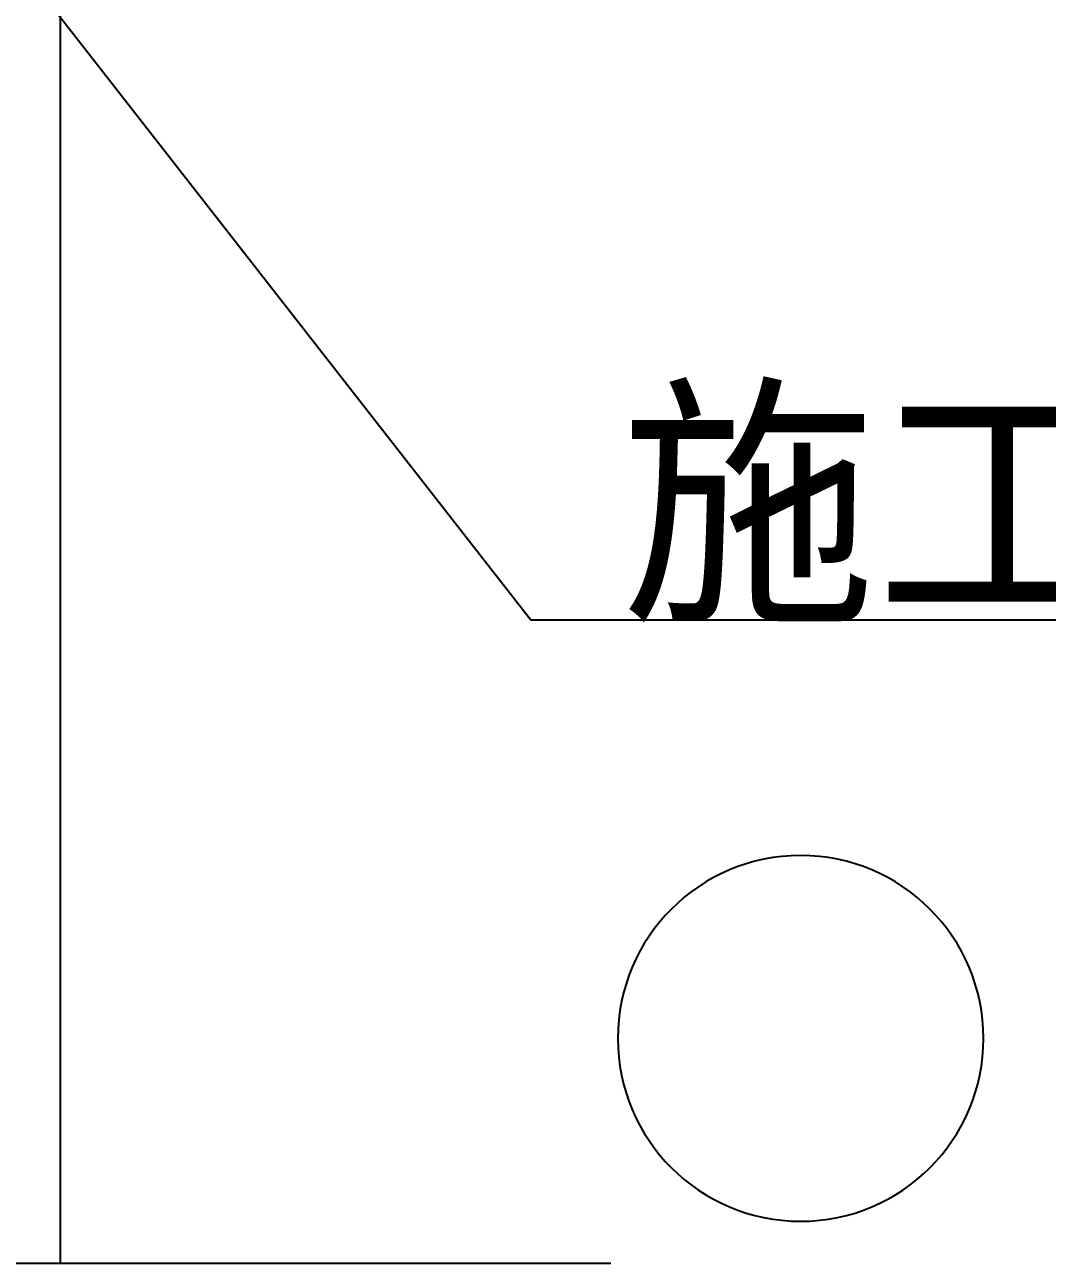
# Model space of a CAD drawing. Header units: metres. Extents: x -2 to 59071, y -2108 to 14272.
# Drawn here: x 55615 to 56398, y 8467 to 9416 of the extents above; entities that cross this region are included whole.
import ezdxf

# ---------------------------------------------------------------- set-up
doc = ezdxf.new("R2010")
doc.units = ezdxf.units.M
for name, color, linetype in [('DIM', 3, 'Continuous'), ('LAYER1', 254, 'Continuous'), ('PUB_DIM', 3, 'Continuous'), ('PUB_TEXT', 7, 'Continuous'), ('STAIR', 2, 'Continuous')]:
    doc.layers.add(name, color=color, linetype=linetype)

# ---------------------------------------------------------------- blocks, each defined once
blk = doc.blocks.new('_INDEX1')
blk.add_lwpolyline([(-0.5, 0, 1), (0.5, 0, 1)], format="xyb", close=True)

msp = doc.modelspace()

# ---------------------------------------------------------------- linework, layer by layer
at = {"layer": 'LAYER1'}
msp.add_line((55641.96, 10533.39), (55641.96, 8467.43), dxfattribs=at)
at = {"layer": 'PUB_DIM'}
for p, q in [((55477.17, 9633.08), (56002.32, 8959.95)), ((56002.32, 8959.95), (56638.17, 8959.95))]:
    msp.add_line(p, q, dxfattribs=at)
at = {"layer": 'STAIR'}
msp.add_line((53853.28, 8467.43), (56063.66, 8467.43), dxfattribs=at)

# ---------------------------------------------------------------- block references
at = {"layer": 'PUB_TEXT', "xscale": 280, "yscale": 280, "zscale": 280}
msp.add_blockref('_INDEX1', (56208.86, 8639.55), dxfattribs=at)

# ---------------------------------------------------------------- texts
at = {"layer": 'DIM'}
msp.add_text('施工时补出线角', height=150, dxfattribs=at).set_placement((56071.24, 8974.36))

doc.saveas('drawing.dxf')
